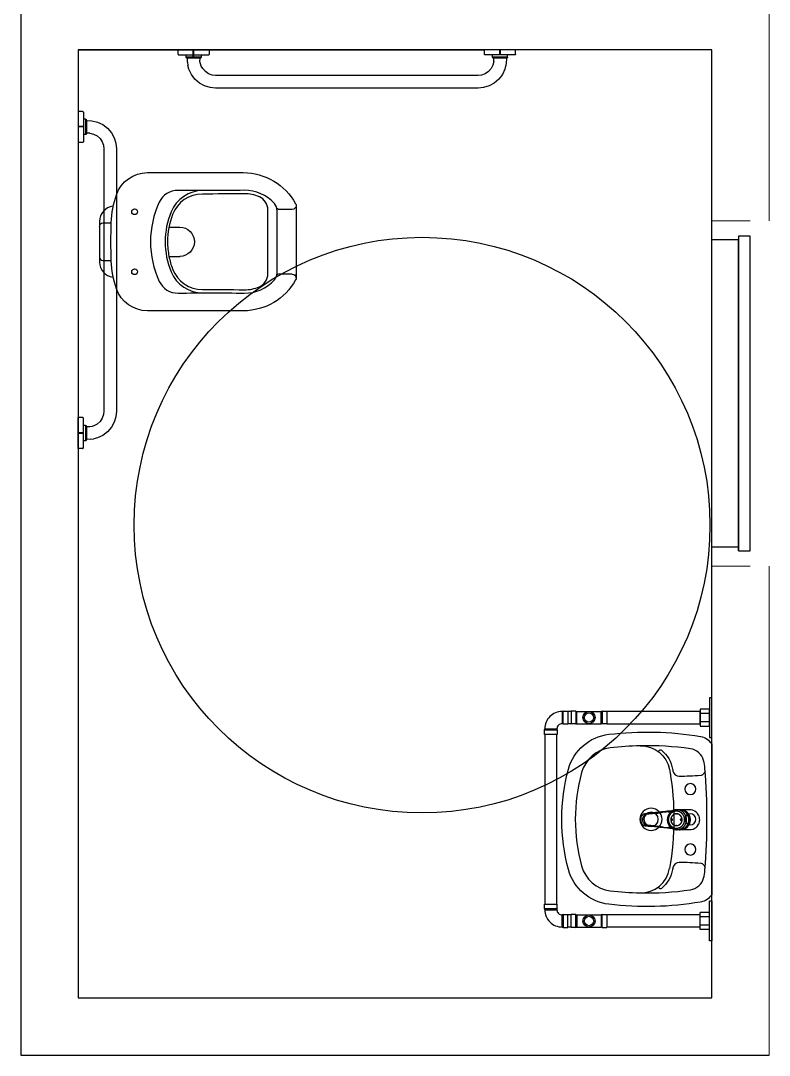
# Model space of a CAD drawing. Header units: inches. Extents: x -55 to 600, y -103 to 167.
# Drawn here: x 295.136 to 297.086, y 10.981 to 13.678 of the extents above; entities that cross this region are included whole.
import ezdxf

# ---------------------------------------------------------------- set-up
doc = ezdxf.new("R2010")
doc.units = ezdxf.units.IN
doc.header["$MEASUREMENT"] = 0
doc.linetypes.add('CONTINU', pattern=[0])
doc.layers.add('01', color=7, linetype='Continuous')

msp = doc.modelspace()

# ---------------------------------------------------------------- linework, layer by layer
for p, q in [((295.1356, 16.2214), (295.1356, 10.9814)), ((295.2856, 13.6014), (295.2856, 13.3514)), ((295.2856, 13.6014), (295.2856, 11.1314)), ((295.1356, 10.9814), (297.0856, 10.9814))]:
    msp.add_line(p, q)
at = {"color": 0}
for p, q in [((296.5484, 11.878), (296.5459, 11.8773)), ((296.5459, 11.8773), (296.5459, 11.8456)), ((296.5484, 11.8449), (296.5484, 11.878)), ((296.5484, 11.878), (296.5604, 11.878)), ((296.5604, 11.878), (296.5604, 11.8449)), ((296.5694, 11.8773), (296.5604, 11.8773)), ((296.5694, 11.878), (296.5694, 11.8449)), ((296.5814, 11.878), (296.5694, 11.878)), ((296.5814, 11.878), (296.584, 11.8773)), ((296.5814, 11.878), (296.5814, 11.8449)), ((296.584, 11.8773), (296.6479, 11.8773)), ((296.584, 11.8455), (296.584, 11.8773)), ((296.6504, 11.878), (296.6479, 11.8773)), ((296.6479, 11.8455), (296.6479, 11.8773)), ((296.6504, 11.878), (296.6504, 11.8449)), ((296.9296, 11.8724), (296.9056, 11.8724)), ((296.5484, 11.8449), (296.5459, 11.8456)), ((296.5484, 11.8449), (296.5604, 11.8449)), ((296.5694, 11.8456), (296.5604, 11.8456)), ((296.5814, 11.8449), (296.5694, 11.8449)), ((296.5814, 11.8449), (296.584, 11.8455)), ((296.584, 11.8455), (296.6479, 11.8455)), ((296.6504, 11.8449), (296.6479, 11.8455)), ((296.9296, 11.8505), (296.9056, 11.8505)), ((296.4999, 11.8294), (296.5006, 11.832)), ((296.5006, 11.832), (296.5323, 11.832)), ((296.533, 11.8294), (296.5323, 11.832)), ((296.9356, 11.3829), (296.9296, 11.3829)), ((296.9296, 11.2799), (296.9296, 11.3829)), ((296.4999, 11.3754), (296.533, 11.3754)), ((296.4999, 11.3634), (296.4999, 11.3754)), ((296.533, 11.3634), (296.4999, 11.3634)), ((296.4999, 11.3634), (296.5006, 11.3609)), ((296.5006, 11.3609), (296.5323, 11.3609)), ((296.533, 11.3634), (296.5323, 11.3609)), ((296.533, 11.3634), (296.533, 11.3754)), ((296.9296, 11.3533), (296.9056, 11.3533)), ((296.9056, 11.3095), (296.9056, 11.3533)), ((296.5484, 11.348), (296.5459, 11.3473)), ((296.5459, 11.3155), (296.5459, 11.3473)), ((296.5484, 11.348), (296.5484, 11.3149)), ((296.5484, 11.348), (296.5604, 11.348)), ((296.5604, 11.3149), (296.5604, 11.348)), ((296.5694, 11.3473), (296.5604, 11.3473)), ((296.5814, 11.348), (296.5694, 11.348)), ((296.5694, 11.3149), (296.5694, 11.348)), ((296.5814, 11.3149), (296.5814, 11.348)), ((296.5814, 11.348), (296.584, 11.3473)), ((296.584, 11.3473), (296.584, 11.3155)), ((296.584, 11.3473), (296.6479, 11.3473)), ((296.6504, 11.348), (296.6479, 11.3473)), ((296.6479, 11.3473), (296.6479, 11.3155)), ((296.6504, 11.348), (296.6624, 11.348)), ((296.6504, 11.3149), (296.6504, 11.348)), ((296.6624, 11.348), (296.6624, 11.3149)), ((296.9056, 11.3473), (296.6624, 11.3473)), ((296.9296, 11.3424), (296.9056, 11.3424)), ((296.5484, 11.3149), (296.5459, 11.3155)), ((296.5484, 11.3149), (296.5604, 11.3149)), ((296.5694, 11.3155), (296.5604, 11.3155)), ((296.5814, 11.3149), (296.5694, 11.3149)), ((296.5814, 11.3149), (296.584, 11.3155)), ((296.584, 11.3155), (296.6479, 11.3155)), ((296.6504, 11.3149), (296.6479, 11.3155)), ((296.6504, 11.3149), (296.6624, 11.3149)), ((296.9056, 11.3155), (296.6624, 11.3155)), ((296.9296, 11.3205), (296.9056, 11.3205)), ((296.9296, 11.3095), (296.9056, 11.3095)), ((296.9356, 11.2799), (296.9296, 11.2799))]:
    msp.add_line(p, q, dxfattribs=at)
at = {"ltscale": 3}
msp.add_line((296.9356, 11.3829), (296.9356, 11.2799), dxfattribs=at)
at = {"linetype": 'CONTINU'}
for points in [[(295.2856, 13.6014), (296.3433, 13.6014)], [(295.5457, 13.5903), (295.5457, 13.6014)], [(295.5457, 13.5903), (295.546, 13.5892)], [(295.546, 13.5892), (295.5467, 13.5885)], [(295.5467, 13.5885), (295.5478, 13.5882)], [(295.5848, 13.5824), (295.5848, 13.6014)], [(295.5848, 13.5984), (295.5863, 13.5984)], [(295.5863, 13.5824), (295.5863, 13.6014)], [(295.6249, 13.5882), (295.6259, 13.5885)], [(295.6259, 13.5885), (295.6267, 13.5892)], [(295.6267, 13.5892), (295.627, 13.5903)], [(295.627, 13.5903), (295.627, 13.6014)], [(296.4246, 13.6014), (296.3433, 13.6014)], [(296.3433, 13.5903), (296.3433, 13.6014)], [(296.3436, 13.5892), (296.3433, 13.5903)], [(296.3444, 13.5885), (296.3436, 13.5892)], [(296.3454, 13.5882), (296.3444, 13.5885)], [(296.384, 13.5882), (296.384, 13.6014)], [(296.3855, 13.5984), (296.384, 13.5984)], [(296.3855, 13.5882), (296.3855, 13.6014)], [(296.4236, 13.5885), (296.4225, 13.5882)], [(296.4243, 13.5892), (296.4236, 13.5885)], [(296.4246, 13.5903), (296.4243, 13.5892)], [(296.4246, 13.5903), (296.4246, 13.6014)], [(295.5478, 13.5882), (295.5848, 13.5882)], [(295.5663, 13.5824), (295.5663, 13.5882)], [(295.6061, 13.5824), (295.5663, 13.5824)], [(295.5666, 13.5813), (295.5663, 13.5824)], [(295.5673, 13.5806), (295.5666, 13.5813)], [(295.5683, 13.5803), (295.5673, 13.5806)], [(295.6041, 13.5803), (295.5683, 13.5803)], [(295.57, 13.5695), (295.5697, 13.5803)], [(295.5863, 13.5882), (295.6249, 13.5882)], [(295.6026, 13.5711), (295.6027, 13.5803)], [(295.6051, 13.5806), (295.6041, 13.5803)], [(295.6058, 13.5813), (295.6051, 13.5806)], [(295.6061, 13.5824), (295.6058, 13.5813)], [(295.6061, 13.5824), (295.6061, 13.5882)], [(296.384, 13.5882), (296.3454, 13.5882)], [(296.3654, 13.5617), (296.3607, 13.5526)], [(296.3642, 13.5824), (296.3642, 13.5882)], [(296.404, 13.5824), (296.3642, 13.5824)], [(296.3645, 13.5813), (296.3642, 13.5824)], [(296.3652, 13.5806), (296.3645, 13.5813)], [(296.3662, 13.5803), (296.3652, 13.5806)], [(296.3677, 13.5711), (296.3654, 13.5617)], [(296.402, 13.5803), (296.3662, 13.5803)], [(296.3677, 13.5711), (296.3676, 13.5803)], [(296.4225, 13.5882), (296.3855, 13.5882)], [(296.4001, 13.5658), (296.3967, 13.5513)], [(296.4006, 13.5803), (296.4001, 13.5658)], [(296.403, 13.5806), (296.402, 13.5803)], [(296.4037, 13.5813), (296.403, 13.5806)], [(296.404, 13.5824), (296.4037, 13.5813)], [(296.404, 13.5824), (296.404, 13.5882)], [(295.5736, 13.5513), (295.5713, 13.561)], [(295.5801, 13.5375), (295.5736, 13.5513)], [(295.5896, 13.5251), (295.5801, 13.5375)], [(295.6166, 13.5448), (295.6096, 13.5526)], [(295.6251, 13.5392), (295.6166, 13.5448)], [(295.6341, 13.5359), (295.6251, 13.5392)], [(295.6433, 13.5349), (295.6341, 13.5359)], [(296.327, 13.5349), (295.6433, 13.5349)], [(296.3362, 13.5359), (296.327, 13.5349)], [(296.3452, 13.5392), (296.3362, 13.5359)], [(296.3537, 13.5448), (296.3452, 13.5392)], [(296.3607, 13.5526), (296.3537, 13.5448)], [(296.3902, 13.5375), (296.3807, 13.5251)], [(296.3967, 13.5513), (296.3902, 13.5375)], [(295.6013, 13.515), (295.5896, 13.5251)], [(295.6147, 13.5077), (295.6013, 13.515)], [(295.6289, 13.5033), (295.6147, 13.5077)], [(296.3556, 13.5077), (296.3414, 13.5033)], [(296.3689, 13.515), (296.3556, 13.5077)], [(296.3807, 13.5251), (296.3689, 13.515)], [(295.6433, 13.5019), (295.6289, 13.5033)], [(296.327, 13.5019), (295.6433, 13.5019)], [(296.3414, 13.5033), (296.327, 13.5019)], [(295.2856, 13.4413), (295.2856, 13.3601)], [(295.2967, 13.4413), (295.2856, 13.4413)], [(295.2967, 13.4413), (295.2978, 13.4411)], [(295.2978, 13.4411), (295.2985, 13.4403)], [(295.2985, 13.4403), (295.2988, 13.4393)], [(295.2988, 13.4393), (295.2988, 13.4022)], [(295.2988, 13.4022), (295.2856, 13.4022)], [(295.2988, 13.4007), (295.2856, 13.4007)], [(295.2886, 13.4022), (295.2886, 13.4007)], [(295.3046, 13.4208), (295.2988, 13.4208)], [(295.2988, 13.4007), (295.2988, 13.3621)], [(295.3046, 13.4208), (295.3046, 13.381)], [(295.3046, 13.4208), (295.3057, 13.4205)], [(295.3057, 13.4205), (295.3064, 13.4198)], [(295.3064, 13.4198), (295.3067, 13.4187)], [(295.3067, 13.4187), (295.3067, 13.383)], [(295.3067, 13.4174), (295.3212, 13.4169)], [(295.3212, 13.4169), (295.3357, 13.4134)], [(295.3357, 13.4134), (295.3495, 13.4069)], [(295.3495, 13.4069), (295.3619, 13.3975)], [(295.3046, 13.381), (295.2988, 13.381)], [(295.3057, 13.3812), (295.3046, 13.381)], [(295.3064, 13.382), (295.3057, 13.3812)], [(295.3067, 13.383), (295.3064, 13.382)], [(295.3159, 13.3844), (295.3067, 13.3844)], [(295.3159, 13.3844), (295.3253, 13.3822)], [(295.3253, 13.3822), (295.3344, 13.3774)], [(295.3344, 13.3774), (295.3422, 13.3705)], [(295.3619, 13.3975), (295.372, 13.3857)], [(295.372, 13.3857), (295.3793, 13.3724)], [(295.2967, 13.3601), (295.2856, 13.3601)], [(295.2978, 13.3604), (295.2967, 13.3601)], [(295.2985, 13.3611), (295.2978, 13.3604)], [(295.2988, 13.3621), (295.2985, 13.3611)], [(295.3422, 13.3705), (295.3478, 13.362)], [(295.3478, 13.362), (295.3511, 13.3529)], [(295.3511, 13.3529), (295.3521, 13.3437)], [(295.3793, 13.3724), (295.3837, 13.3582)], [(295.3837, 13.3582), (295.3851, 13.3437)], [(295.3521, 13.3437), (295.3521, 12.6601)], [(295.3851, 13.3437), (295.3851, 12.6601)], [(295.3511, 12.6509), (295.3478, 12.6418)], [(295.3521, 12.6601), (295.3511, 12.6509)], [(295.3837, 12.6456), (295.3793, 12.6315)], [(295.3851, 12.6601), (295.3837, 12.6456)], [(295.2856, 12.5625), (295.2856, 12.6437)], [(295.2967, 12.6437), (295.2856, 12.6437)], [(295.2978, 12.6434), (295.2967, 12.6437)], [(295.2985, 12.6427), (295.2978, 12.6434)], [(295.2988, 12.6417), (295.2985, 12.6427)], [(295.2988, 12.6031), (295.2988, 12.6417)], [(295.3046, 12.6229), (295.2988, 12.6229)], [(295.3046, 12.6229), (295.3046, 12.5831)], [(295.3046, 12.6229), (295.3057, 12.6226)], [(295.3057, 12.6226), (295.3064, 12.6219)], [(295.3064, 12.6219), (295.3067, 12.6208)], [(295.3067, 12.6208), (295.3067, 12.5851)], [(295.3159, 12.6194), (295.3067, 12.6194)], [(295.3422, 12.6334), (295.3344, 12.6264)], [(295.3478, 12.6418), (295.3422, 12.6334)], [(295.372, 12.6181), (295.3619, 12.6063)], [(295.3793, 12.6315), (295.372, 12.6181)], [(295.2988, 12.6031), (295.2856, 12.6031)], [(295.2988, 12.6016), (295.2856, 12.6016)], [(295.2886, 12.6016), (295.2886, 12.6031)], [(295.2988, 12.5645), (295.2988, 12.6016)], [(295.3495, 12.5969), (295.3357, 12.5904)], [(295.3619, 12.6063), (295.3495, 12.5969)], [(295.2985, 12.5635), (295.2988, 12.5645)], [(295.3046, 12.5831), (295.2988, 12.5831)], [(295.3057, 12.5833), (295.3046, 12.5831)], [(295.3064, 12.5841), (295.3057, 12.5833)], [(295.3067, 12.5851), (295.3064, 12.5841)], [(295.3175, 12.5868), (295.3067, 12.5864)], [(295.3357, 12.5904), (295.326, 12.5881)], [(295.2967, 12.5625), (295.2856, 12.5625)], [(295.2967, 12.5625), (295.2978, 12.5628)], [(295.2978, 12.5628), (295.2985, 12.5635)], [(296.8511, 11.6213), (296.8449, 11.6213)], [(296.8471, 11.5695), (296.876, 11.5695), (296.8814, 11.5696), (296.8819, 11.5697), (296.8867, 11.5708), (296.8871, 11.571), (296.8913, 11.573), (296.8915, 11.5731), (296.8948, 11.5754), (296.8958, 11.5762), (296.8976, 11.5781), (296.8993, 11.5802), (296.8997, 11.5808), (296.9014, 11.5837), (296.9019, 11.5848), (296.9026, 11.5865), (296.9035, 11.5894), (296.9036, 11.5899), (296.904, 11.5924), (296.9042, 11.5954), (296.904, 11.5983), (296.9036, 11.6008), (296.9035, 11.6013), (296.9026, 11.6042), (296.9019, 11.6059), (296.9014, 11.6071), (296.8997, 11.6099), (296.8993, 11.6105), (296.8976, 11.6127), (296.8958, 11.6145), (296.8948, 11.6153), (296.8915, 11.6177), (296.8913, 11.6178), (296.8871, 11.6198), (296.8867, 11.6199), (296.8819, 11.621), (296.8814, 11.6211), (296.876, 11.6212), (296.8471, 11.6212)], [(296.8536, 11.5696), (296.8534, 11.5696), (296.8539, 11.5695), (296.8555, 11.5694), (296.857, 11.5695), (296.8584, 11.5696), (296.859, 11.5696), (296.8601, 11.5698), (296.8616, 11.5701), (296.8628, 11.5705), (296.8631, 11.5706), (296.8638, 11.5708), (296.8644, 11.5711), (296.8658, 11.5717), (296.8668, 11.5722), (296.867, 11.5723), (296.8681, 11.573), (296.8683, 11.5731), (296.8691, 11.5737), (296.8705, 11.5747), (296.8712, 11.5753), (296.8722, 11.5762), (296.873, 11.5771), (296.8737, 11.5779), (296.8746, 11.579), (296.8755, 11.5802), (296.8759, 11.5809), (296.8764, 11.5817), (296.8771, 11.5829), (296.8779, 11.5848), (296.878, 11.585), (296.8783, 11.5859), (296.8787, 11.587), (296.8793, 11.5891), (296.8795, 11.5899), (296.8796, 11.5905), (296.8797, 11.5912), (296.8799, 11.5933), (296.88, 11.5954), (296.8799, 11.5975), (296.8797, 11.5996), (296.8796, 11.6002), (296.8795, 11.6008), (296.8793, 11.6017), (296.8787, 11.6037), (296.8783, 11.6048), (296.878, 11.6058), (296.8779, 11.6059), (296.8771, 11.6078), (296.8764, 11.6091), (296.8759, 11.6098), (296.8755, 11.6105), (296.8746, 11.6118), (296.8737, 11.6128), (296.873, 11.6136), (296.8722, 11.6145), (296.8712, 11.6154), (296.8705, 11.616), (296.8691, 11.6171), (296.8683, 11.6177), (296.8681, 11.6178), (296.867, 11.6184), (296.8668, 11.6185), (296.8658, 11.6191), (296.8644, 11.6197), (296.8638, 11.6199), (296.8631, 11.6202), (296.8628, 11.6203), (296.8616, 11.6206), (296.8601, 11.6209), (296.859, 11.6211), (296.8584, 11.6212), (296.857, 11.6213), (296.8555, 11.6213), (296.8539, 11.6212), (296.8536, 11.6212), (296.8536, 11.6212)], [(296.7514, 11.6017), (296.7512, 11.6007), (296.751, 11.5999), (296.751, 11.599), (296.7509, 11.5982), (296.7509, 11.5973), (296.7509, 11.5963), (296.7509, 11.5954), (296.7509, 11.5944), (296.7509, 11.5935), (296.7509, 11.5925), (296.751, 11.5917), (296.751, 11.5908), (296.7512, 11.59), (296.7514, 11.5891), (296.7516, 11.5882), (296.7518, 11.5876), (296.7519, 11.5874), (296.7522, 11.5867), (296.7523, 11.5866), (296.7527, 11.5858), (296.7532, 11.5851), (296.7535, 11.5846), (296.7537, 11.5844), (296.754, 11.584), (296.7543, 11.5837), (296.7549, 11.5831), (296.7556, 11.5825), (296.756, 11.5822), (296.7562, 11.5821), (296.7564, 11.5819), (296.7569, 11.5816), (296.7576, 11.5812), (296.7583, 11.5808), (296.7591, 11.5805)], [(296.751, 11.5991), (296.751, 11.5988), (296.7509, 11.5982), (296.7509, 11.5976), (296.7509, 11.5969), (296.7509, 11.5962), (296.7509, 11.5954), (296.7509, 11.5939), (296.7509, 11.5931), (296.7509, 11.5925), (296.751, 11.5921), (296.751, 11.5916)], [(296.7511, 11.5999), (296.7511, 11.6002), (296.7511, 11.6005), (296.7512, 11.6008), (296.7514, 11.6017), (296.7516, 11.6025), (296.7518, 11.6031), (296.7519, 11.6034), (296.7522, 11.604), (296.7523, 11.6042), (296.7527, 11.605), (296.7532, 11.6057), (296.7535, 11.6061), (296.7537, 11.6064), (296.754, 11.6067), (296.7543, 11.607), (296.7549, 11.6076), (296.7556, 11.6082), (296.756, 11.6085), (296.7562, 11.6087), (296.7564, 11.6088), (296.7569, 11.6091), (296.7576, 11.6095), (296.7583, 11.6099), (296.7591, 11.6103)], [(296.757, 11.589), (296.7568, 11.5895), (296.7568, 11.5898), (296.7567, 11.5901), (296.7566, 11.5906), (296.7565, 11.5911), (296.7565, 11.5916), (296.7565, 11.5919), (296.7564, 11.5924), (296.7564, 11.5928), (296.7564, 11.5931), (296.7564, 11.5935), (296.7565, 11.5946), (296.7565, 11.5954), (296.7565, 11.5957), (296.7564, 11.5967), (296.7564, 11.5973), (296.7564, 11.5976), (296.7564, 11.5979), (296.7564, 11.5984), (296.7565, 11.5988), (296.7565, 11.5991), (296.7565, 11.5996), (296.7566, 11.6002), (296.7567, 11.6007), (296.7568, 11.6009), (296.7568, 11.6012), (296.757, 11.6017)], [(296.7636, 11.6089), (296.7631, 11.6087), (296.7627, 11.6085), (296.7623, 11.6083), (296.7619, 11.6081), (296.7618, 11.608), (296.7614, 11.6077), (296.7609, 11.6074), (296.7605, 11.607), (296.76, 11.6066), (296.7598, 11.6064), (296.7597, 11.6062), (296.7593, 11.6058), (296.7592, 11.6057), (296.759, 11.6054), (296.7587, 11.605), (296.7584, 11.6046), (296.7581, 11.6042), (296.7579, 11.6037), (296.7576, 11.6032)], [(296.7599, 11.6106), (296.7607, 11.6108), (296.7616, 11.611), (296.7624, 11.6112), (296.7632, 11.6113), (296.765, 11.6114), (296.7668, 11.6116), (296.7686, 11.6118), (296.7704, 11.6119), (296.7728, 11.6122)], [(296.7863, 11.6118), (296.7825, 11.6114), (296.7803, 11.6111), (296.7786, 11.6109), (296.7766, 11.6107), (296.7747, 11.6105), (296.7727, 11.6103), (296.7708, 11.6101), (296.7688, 11.6099), (296.7669, 11.6097), (296.7662, 11.6096), (296.7656, 11.6095), (296.7651, 11.6094), (296.7646, 11.6092)], [(296.8264, 11.618), (296.825, 11.6178), (296.8237, 11.6176), (296.823, 11.6176), (296.8215, 11.6174), (296.82, 11.6172), (296.8156, 11.6167), (296.8111, 11.6162), (296.8066, 11.6157), (296.8044, 11.6155), (296.8021, 11.6152), (296.7999, 11.6149), (296.7977, 11.6147), (296.7932, 11.6142), (296.7894, 11.6138), (296.787, 11.6135), (296.7847, 11.6133), (296.7823, 11.6131), (296.78, 11.6128)], [(296.822, 11.6159), (296.8213, 11.6158), (296.8206, 11.6158), (296.8172, 11.6154), (296.8137, 11.615), (296.8072, 11.6143), (296.8035, 11.6138)], [(296.8226, 11.6159), (296.8235, 11.6159), (296.8243, 11.6159), (296.8244, 11.6159), (296.825, 11.6159), (296.8256, 11.616), (296.8261, 11.616), (296.8305, 11.6165)], [(296.8246, 11.6104), (296.8246, 11.6105)], [(296.8272, 11.6136), (296.8271, 11.6137)], [(296.8445, 11.6107), (296.8445, 11.6106), (296.8437, 11.6106), (296.8416, 11.6105), (296.8408, 11.6103), (296.8396, 11.61), (296.8381, 11.6095), (296.8378, 11.6093), (296.836, 11.6084), (296.8355, 11.6081), (296.8344, 11.6072), (296.8333, 11.6062), (296.833, 11.6059), (296.8318, 11.6044), (296.8315, 11.6038), (296.8308, 11.6027), (296.8301, 11.6012), (296.83, 11.601), (296.8294, 11.5991), (296.8293, 11.5983), (296.8291, 11.5973), (296.829, 11.5954), (296.8291, 11.5932), (296.8293, 11.5924), (296.8296, 11.5912), (296.8301, 11.5895), (296.8302, 11.5892), (296.8311, 11.5874), (296.8315, 11.5869), (296.8323, 11.5858), (296.8333, 11.5846), (296.8336, 11.5843), (296.835, 11.583), (296.8355, 11.5827), (296.8366, 11.582), (296.8381, 11.5813), (296.8383, 11.5812), (296.8401, 11.5806), (296.8408, 11.5804), (296.8418, 11.5802), (296.8437, 11.5801)], [(296.832, 11.5938), (296.8322, 11.5938), (296.8324, 11.5939), (296.8326, 11.5939), (296.8327, 11.594), (296.8329, 11.5941), (296.8331, 11.5942), (296.8332, 11.5944), (296.8333, 11.5946), (296.8334, 11.5948), (296.8334, 11.5949), (296.8335, 11.5951), (296.8335, 11.5954), (296.8335, 11.5956), (296.8334, 11.5959), (296.8334, 11.596), (296.8333, 11.5961), (296.8332, 11.5963), (296.8331, 11.5965), (296.8329, 11.5967), (296.8327, 11.5968), (296.8326, 11.5968), (296.8324, 11.5969), (296.8322, 11.5969), (296.832, 11.597), (296.8317, 11.5969), (296.8315, 11.5969), (296.8314, 11.5968), (296.8313, 11.5968), (296.8311, 11.5967), (296.8309, 11.5965), (296.8307, 11.5963), (296.8306, 11.5961), (296.8305, 11.596), (296.8305, 11.5959), (296.8305, 11.5956), (296.8304, 11.5954), (296.8305, 11.5951), (296.8305, 11.5949), (296.8305, 11.5948), (296.8306, 11.5946), (296.8307, 11.5944), (296.8309, 11.5942), (296.8311, 11.5941), (296.8313, 11.594)], [(296.8314, 11.5939), (296.8315, 11.5939), (296.8317, 11.5938)], [(296.8437, 11.5801), (296.8457, 11.5803), (296.8465, 11.5804), (296.8477, 11.5807), (296.8493, 11.5813), (296.8496, 11.5814), (296.8513, 11.5823), (296.8518, 11.5827), (296.8529, 11.5835), (296.854, 11.5846), (296.8543, 11.5849), (296.8555, 11.5864), (296.8559, 11.5869), (296.8565, 11.588), (296.8572, 11.5895), (296.8573, 11.5898), (296.8579, 11.5916), (296.8581, 11.5924), (296.8582, 11.5935), (296.8583, 11.5954), (296.8582, 11.5975), (296.8581, 11.5983), (296.8578, 11.5996), (296.8572, 11.6012), (296.8571, 11.6015), (296.8562, 11.6033), (296.8559, 11.6038), (296.8551, 11.605), (296.854, 11.6062), (296.8538, 11.6064), (296.8523, 11.6077), (296.8518, 11.6081), (296.8507, 11.6087), (296.8493, 11.6095), (296.849, 11.6096), (296.8473, 11.6102), (296.8465, 11.6103), (296.8455, 11.6105), (296.8437, 11.6106)], [(296.8539, 11.5948), (296.854, 11.5946), (296.8541, 11.5944), (296.8543, 11.5942), (296.8545, 11.5941), (296.8547, 11.594), (296.8548, 11.5939), (296.8549, 11.5939), (296.8551, 11.5938), (296.8554, 11.5938), (296.8556, 11.5938), (296.8558, 11.5939), (296.856, 11.5939), (296.8561, 11.594), (296.8563, 11.5941), (296.8564, 11.5942), (296.8566, 11.5944), (296.8567, 11.5946), (296.8568, 11.5948), (296.8568, 11.5949), (296.8569, 11.5951), (296.8569, 11.5954), (296.8569, 11.5956), (296.8568, 11.5959), (296.8568, 11.596), (296.8567, 11.5961), (296.8566, 11.5963), (296.8564, 11.5965), (296.8563, 11.5967), (296.8561, 11.5968), (296.856, 11.5968), (296.8558, 11.5969), (296.8556, 11.5969), (296.8554, 11.597), (296.8551, 11.5969), (296.8549, 11.5969), (296.8548, 11.5968), (296.8547, 11.5968), (296.8545, 11.5967), (296.8543, 11.5965), (296.8541, 11.5963), (296.854, 11.5961), (296.8539, 11.596), (296.8539, 11.5959), (296.8538, 11.5956), (296.8538, 11.5954), (296.8538, 11.5951), (296.8539, 11.5949)], [(296.8682, 11.6143), (296.8683, 11.6143), (296.8686, 11.614), (296.8709, 11.6119), (296.8709, 11.6119), (296.8728, 11.6097), (296.8732, 11.6091), (296.8737, 11.6083), (296.8743, 11.6074), (296.8751, 11.606), (296.8755, 11.6051), (296.8758, 11.6043), (296.8764, 11.6027), (296.8764, 11.6026), (296.877, 11.6003), (296.8771, 11.5999), (296.8772, 11.599), (296.8774, 11.5979), (296.8775, 11.5954), (296.8774, 11.5929), (296.8772, 11.5917), (296.8771, 11.5908), (296.877, 11.5904), (296.8764, 11.5882), (296.8764, 11.588), (296.8758, 11.5864), (296.8755, 11.5857), (296.8751, 11.5848), (296.8743, 11.5833), (296.8737, 11.5824), (296.8732, 11.5816), (296.8728, 11.581), (296.8709, 11.5789), (296.8709, 11.5788), (296.8686, 11.5767), (296.8683, 11.5765), (296.8682, 11.5764)], [(296.7511, 11.5909), (296.7511, 11.5906), (296.7511, 11.5903), (296.7512, 11.59), (296.7514, 11.5891)], [(296.7576, 11.5875), (296.7579, 11.587), (296.7581, 11.5865), (296.7584, 11.5861), (296.7587, 11.5857), (296.759, 11.5853), (296.7592, 11.5851), (296.7593, 11.5849), (296.7597, 11.5845), (296.7598, 11.5844), (296.76, 11.5841), (296.7605, 11.5837), (296.7609, 11.5834), (296.7614, 11.583), (296.7618, 11.5827), (296.7619, 11.5827), (296.7623, 11.5824), (296.7627, 11.5822), (296.7631, 11.582), (296.7636, 11.5818)], [(296.7599, 11.5802), (296.7607, 11.5799), (296.7616, 11.5797), (296.7624, 11.5795), (296.7632, 11.5795), (296.765, 11.5793), (296.7668, 11.5791), (296.7686, 11.579), (296.7704, 11.5788), (296.7728, 11.5786), (296.7752, 11.5784)], [(296.7844, 11.5792), (296.7803, 11.5796), (296.7786, 11.5798), (296.7766, 11.58), (296.7747, 11.5803), (296.7727, 11.5805), (296.7708, 11.5807), (296.7688, 11.5809), (296.7669, 11.581), (296.7662, 11.5811), (296.7656, 11.5812), (296.7651, 11.5813), (296.7646, 11.5815)], [(296.8264, 11.5728), (296.825, 11.5729), (296.8237, 11.5731), (296.823, 11.5732), (296.8215, 11.5733), (296.82, 11.5735), (296.8156, 11.574), (296.8111, 11.5745), (296.8066, 11.575), (296.8044, 11.5753), (296.8021, 11.5755), (296.7999, 11.5758), (296.7977, 11.576), (296.7932, 11.5766), (296.7894, 11.577), (296.787, 11.5772), (296.7847, 11.5774), (296.7823, 11.5777), (296.78, 11.5779)], [(296.8035, 11.5769), (296.8072, 11.5765), (296.8103, 11.5761), (296.8172, 11.5753), (296.8206, 11.5749), (296.8213, 11.5749), (296.822, 11.5749)], [(296.8305, 11.5742), (296.8261, 11.5748), (296.8256, 11.5748), (296.825, 11.5748), (296.8244, 11.5748), (296.8238, 11.5748), (296.8232, 11.5749), (296.8226, 11.5749)], [(296.8437, 11.5801), (296.8445, 11.5801), (296.8445, 11.58)], [(296.8511, 11.5694), (296.8449, 11.5694)]]:
    msp.add_lwpolyline(points, dxfattribs=at)
at = {"linetype": 'Continuous'}
for points in [[(295.57, 13.5695), (295.5713, 13.561)], [(295.6035, 13.5653), (295.6026, 13.5711)], [(295.6059, 13.5591), (295.6035, 13.5653)], [(295.6096, 13.5526), (295.6059, 13.5591)], [(295.3217, 12.6203), (295.3159, 12.6194)], [(295.3279, 12.6227), (295.3217, 12.6203)], [(295.3344, 12.6264), (295.3279, 12.6227)], [(295.3175, 12.5868), (295.326, 12.5881)]]:
    msp.add_lwpolyline(points, dxfattribs=at)
at = {"color": 0}
for points in [[(296.9356, 11.9129), (296.9296, 11.9129), (296.9296, 11.8099), (296.9356, 11.8099)], [(296.9056, 11.8395), (296.9296, 11.8395), (296.9296, 11.8833), (296.9056, 11.8833)]]:
    msp.add_lwpolyline(points, close=True, dxfattribs=at)
at = {"ltscale": 3}
for points in [[(296.6504, 11.878), (296.6624, 11.878), (296.6624, 11.8449), (296.6504, 11.8449)], [(296.6624, 11.8455), (296.9056, 11.8455), (296.9056, 11.8773), (296.6624, 11.8773)], [(296.5006, 11.3754), (296.5323, 11.3754), (296.5323, 11.8174), (296.5006, 11.8174)]]:
    msp.add_lwpolyline(points, close=True, dxfattribs=at)
at = {"color": 0}
msp.add_lwpolyline([(296.533, 11.8294), (296.533, 11.8174), (296.4999, 11.8174), (296.4999, 11.8294), (296.533, 11.8294)], dxfattribs=at)
for points in [[(296.9066, 11.3809, -0.072907), (296.6673, 11.3749, -0.3044), (296.5626, 11.4653, -0.067106), (296.5449, 11.5964, -0.067106), (296.5626, 11.7275, -0.3044), (296.6673, 11.8179, -0.072907), (296.9066, 11.812)], [(296.907, 11.812, -0.219089), (296.9356, 11.7924), (296.9356, 11.5964), (296.9356, 11.4005, -0.219089), (296.907, 11.3809)], [(296.749, 11.7881, -0.368026), (296.8256, 11.7258, -0.004431), (296.8277, 11.7141)], [(296.7992, 11.7708, -1.00211), (296.805, 11.7766, -0.174065), (296.8337, 11.7273, -0.001782), (296.8346, 11.7226, 0.366077), (296.8511, 11.7089, 0.016844), (296.9068, 11.7113, 0.414698), (296.9182, 11.7246)], [(296.827, 11.7182, -0.045632), (296.8367, 11.5964, -0.048033), (296.8259, 11.4684)], [(296.749, 11.4047, 0.375471), (296.8259, 11.469)], [(296.9182, 11.4682, 0.414698), (296.9068, 11.4816, 0.016843), (296.8511, 11.4839, 0.366077), (296.8346, 11.4703, -0.001782), (296.8337, 11.4655, -0.174065), (296.805, 11.4162, -1.00211), (296.7992, 11.4221)]]:
    msp.add_lwpolyline(points, format="xyb")
for points in [[(296.9232, 11.5964, 0.019965), (296.9179, 11.7285, 0.043001), (296.9144, 11.7495, 0.302465), (296.8802, 11.7801, 0.041693), (296.749, 11.7881, 0.024671), (296.6713, 11.7825, 0.304374), (296.5966, 11.7181, 0.067046), (296.5803, 11.5964, 0.067046), (296.5966, 11.4748, 0.304374), (296.6713, 11.4103, 0.02467), (296.749, 11.4047, 0.041693), (296.8802, 11.4127, 0.302465), (296.9144, 11.4434, 0.043001), (296.9179, 11.4644, 0.019965)], [(296.8944, 11.6751, 1), (296.8655, 11.6751, 1)], [(296.8066, 11.5964, 1), (296.7487, 11.5964, 1)], [(296.7963, 11.5964, 1), (296.759, 11.5964, 1)], [(296.8944, 11.5964, 1), (296.8655, 11.5964, 1)], [(296.8944, 11.5178, 1), (296.8655, 11.5178, 1)]]:
    msp.add_lwpolyline(points, format="xyb", close=True)
for centre, radius in [((296.6159, 11.8614), 0.0159), ((296.6159, 11.8614), 0.0122), ((296.6159, 11.3314), 0.0159), ((296.6159, 11.3314), 0.0122)]:
    msp.add_circle(centre, radius, dxfattribs=at)
for centre, radius, start, end in [((296.5459, 11.832), 0.0453, 89.998, 180.002), ((296.5459, 11.832), 0.0136, 89.5263, 180), ((296.5459, 11.3609), 0.0453, 179.998, 270.002), ((296.5459, 11.3609), 0.0136, 180, 270.4737)]:
    msp.add_arc(centre, radius, start, end, dxfattribs=at)
at = {"linetype": 'CONTINU'}
for points, degree in [([(296.8449, 11.6213), (296.8392, 11.6213), (296.8337, 11.6196), (296.829, 11.6165), (296.8252, 11.6122), (296.8227, 11.6071)], 5), ([(296.8699, 11.5954), (296.8699, 11.6039), (296.8665, 11.6118), (296.8607, 11.6178), (296.8531, 11.6213), (296.8449, 11.6213)], 5), ([(296.8761, 11.5954), (296.8761, 11.6039), (296.8727, 11.6118), (296.8669, 11.6178), (296.8593, 11.6213), (296.8511, 11.6213)], 5), ([(296.7511, 11.5999), (296.751, 11.5996), (296.751, 11.5994), (296.751, 11.5991)], 3), ([(296.7512, 11.6007), (296.7511, 11.6008), (296.7512, 11.6008), (296.7512, 11.6008)], 3), ([(296.757, 11.6017), (296.7572, 11.6022), (296.7574, 11.6027), (296.7576, 11.6032)], 3), ([(296.7591, 11.6103), (296.7594, 11.6104), (296.7596, 11.6105), (296.7599, 11.6106)], 3), ([(296.7636, 11.6089), (296.7639, 11.609), (296.7642, 11.6091), (296.7646, 11.6092)], 3), ([(296.78, 11.6128), (296.7776, 11.6126), (296.7752, 11.6124), (296.7728, 11.6122)], 3), ([(296.7863, 11.6118), (296.7921, 11.6125), (296.7978, 11.6132), (296.8035, 11.6138)], 3), ([(296.8226, 11.6069), (296.8215, 11.6047), (296.8207, 11.6024), (296.8202, 11.6001), (296.8199, 11.5977), (296.8199, 11.5954)], 5), ([(296.8199, 11.5954), (296.8199, 11.5929), (296.8202, 11.5905), (296.8208, 11.5881), (296.8216, 11.5859), (296.8226, 11.5838)], 5), ([(296.822, 11.6159), (296.8222, 11.6159), (296.8224, 11.6159), (296.8226, 11.6159)], 3), ([(296.8438, 11.6175), (296.8368, 11.6175), (296.8303, 11.6146), (296.8254, 11.6094), (296.8225, 11.6026), (296.8225, 11.5954)], 5), ([(296.8227, 11.6071), (296.8226, 11.6071), (296.8225, 11.6071), (296.8225, 11.6071), (296.8225, 11.607), (296.8226, 11.6069)], 5), ([(296.8225, 11.5954), (296.8225, 11.5881), (296.8254, 11.5813), (296.8303, 11.5762), (296.8368, 11.5732), (296.8438, 11.5732)], 5), ([(296.8346, 11.619), (296.8319, 11.6186), (296.8291, 11.6183), (296.8264, 11.618)], 3), ([(296.829, 11.5952), (296.829, 11.5952), (296.829, 11.5953), (296.829, 11.5953), (296.829, 11.5953), (296.829, 11.5954)], 5), ([(296.829, 11.5954), (296.829, 11.5949), (296.829, 11.5944), (296.829, 11.5939), (296.8291, 11.5935), (296.8292, 11.593)], 5), ([(296.8295, 11.5996), (296.8294, 11.599), (296.8293, 11.5985), (296.8292, 11.598), (296.8291, 11.5975), (296.8291, 11.5969)], 5), ([(296.8291, 11.5936), (296.8291, 11.593), (296.8292, 11.5925), (296.8293, 11.5919), (296.8295, 11.5914), (296.8296, 11.5908)], 5), ([(296.8437, 11.6107), (296.8396, 11.6107), (296.8357, 11.6092), (296.8325, 11.6065), (296.8303, 11.603), (296.8294, 11.5989)], 5), ([(296.842, 11.6105), (296.8424, 11.6106), (296.8428, 11.6106), (296.8433, 11.6107), (296.8437, 11.6107), (296.8441, 11.6107)], 5), ([(296.8585, 11.5954), (296.8585, 11.6004), (296.8565, 11.6051), (296.8531, 11.6087), (296.8486, 11.6107), (296.8437, 11.6107)], 5), ([(296.8437, 11.58), (296.8486, 11.58), (296.8531, 11.5821), (296.8565, 11.5856), (296.8585, 11.5903), (296.8585, 11.5954)], 5), ([(296.8651, 11.5954), (296.8651, 11.6026), (296.8623, 11.6094), (296.8573, 11.6146), (296.8508, 11.6175), (296.8438, 11.6175)], 5), ([(296.8438, 11.5732), (296.8508, 11.5732), (296.8573, 11.5762), (296.8623, 11.5813), (296.8651, 11.5881), (296.8651, 11.5954)], 5), ([(296.8449, 11.5694), (296.8531, 11.5694), (296.8607, 11.5729), (296.8665, 11.5789), (296.8699, 11.5869), (296.8699, 11.5954)], 5), ([(296.8511, 11.5694), (296.8593, 11.5694), (296.8669, 11.5729), (296.8727, 11.5789), (296.8761, 11.5869), (296.8761, 11.5954)], 5), ([(296.8772, 11.5954), (296.8772, 11.5993), (296.8764, 11.6031), (296.8749, 11.6066), (296.8728, 11.6096), (296.8702, 11.6121)], 5), ([(296.8772, 11.5954), (296.8772, 11.5914), (296.8764, 11.5876), (296.8749, 11.5841), (296.8728, 11.5811), (296.8702, 11.5786)], 5), ([(296.8707, 11.5792), (296.8759, 11.5846), (296.8786, 11.592), (296.8784, 11.5998), (296.8754, 11.6066), (296.8707, 11.6115)], 5), ([(296.8714, 11.5803), (296.8758, 11.5855), (296.8781, 11.592), (296.878, 11.5989), (296.8757, 11.6054), (296.8714, 11.6105)], 5), ([(296.8759, 11.6031), (296.8757, 11.6038), (296.8754, 11.6045), (296.8751, 11.6052), (296.8747, 11.6058), (296.8743, 11.6065)], 5), ([(296.7511, 11.5909), (296.751, 11.5911), (296.751, 11.5914), (296.751, 11.5916)], 3), ([(296.7512, 11.59), (296.7512, 11.59), (296.7511, 11.59), (296.7512, 11.59)], 3), ([(296.7576, 11.5875), (296.7574, 11.588), (296.7572, 11.5885), (296.757, 11.589)], 3), ([(296.7591, 11.5805), (296.7594, 11.5804), (296.7596, 11.5803), (296.7599, 11.5802)], 3), ([(296.7646, 11.5815), (296.7642, 11.5816), (296.7639, 11.5817), (296.7636, 11.5818)], 3), ([(296.78, 11.5779), (296.7784, 11.5781), (296.7768, 11.5782), (296.7752, 11.5784)], 3), ([(296.8035, 11.5769), (296.7971, 11.5777), (296.7908, 11.5784), (296.7844, 11.5792)], 3), ([(296.8226, 11.5749), (296.8224, 11.5749), (296.8222, 11.5749), (296.822, 11.5749)], 3), ([(296.8227, 11.5836), (296.8226, 11.5836), (296.8225, 11.5836), (296.8225, 11.5837), (296.8225, 11.5837), (296.8226, 11.5838)], 5), ([(296.8227, 11.5836), (296.8253, 11.5783), (296.8293, 11.574), (296.8341, 11.571), (296.8395, 11.5694), (296.8449, 11.5694)], 5), ([(296.8246, 11.5803), (296.8246, 11.5803), (296.8246, 11.5803), (296.8246, 11.5803)], 3), ([(296.8346, 11.5718), (296.8319, 11.5721), (296.8291, 11.5724), (296.8264, 11.5728)], 3), ([(296.8295, 11.5914), (296.8298, 11.59), (296.8303, 11.5887), (296.831, 11.5875), (296.8317, 11.5863), (296.8326, 11.5853)], 5), ([(296.832, 11.5861), (296.8337, 11.5837), (296.8359, 11.5819), (296.8384, 11.5806), (296.8411, 11.58), (296.8437, 11.58)], 5), ([(296.8441, 11.58), (296.8437, 11.58), (296.8433, 11.58), (296.8429, 11.5801), (296.8425, 11.5801), (296.8421, 11.5802)], 5), ([(296.8759, 11.5876), (296.8757, 11.5869), (296.8754, 11.5862), (296.8751, 11.5856), (296.8747, 11.5849), (296.8743, 11.5843)], 5)]:
    msp.add_open_spline(points, degree=degree, dxfattribs=at)
at = {"layer": '01', "lineweight": 0}
for p, q in [((297.0856, 13.6014), (297.0856, 14.1964)), ((297.0856, 13.7514), (297.0856, 13.1564)), ((295.2856, 11.1314), (295.2856, 13.6014)), ((295.2856, 13.6014), (296.9356, 13.6014)), ((295.2856, 13.6014), (296.9356, 13.6014)), ((296.9356, 13.6014), (296.9356, 13.1564)), ((296.9356, 13.1564), (297.0356, 13.1564)), ((297.0356, 12.2564), (296.9356, 12.2564)), ((296.9356, 12.2564), (296.9356, 11.1314)), ((297.0856, 12.2564), (297.0856, 10.9814)), ((296.9356, 11.1314), (295.2856, 11.1314)), ((297.0856, 10.9814), (295.2856, 10.9814))]:
    msp.add_line(p, q, dxfattribs=at)
at = {"layer": '01'}
for p, q in [((295.853, 13.1955), (295.853, 13.0073)), ((295.843, 13.017), (295.8074, 13.017)), ((295.853, 13.0073), (295.853, 13.017))]:
    msp.add_line(p, q, dxfattribs=at)
for points in [[(296.9356, 11.1314), (296.9356, 13.6014), (295.2856, 13.6014), (295.2856, 11.1314)], [(297.0356, 12.2964), (297.0356, 13.1164), (297.0056, 13.1164), (297.0056, 12.2964)]]:
    msp.add_lwpolyline(points, close=True, dxfattribs=at)
msp.add_lwpolyline([(297.0056, 12.2964), (297.0056, 13.1064), (296.9356, 13.1064), (296.9356, 13.6014), (295.2856, 13.6014), (295.2856, 11.1314), (296.9356, 11.1314), (296.9356, 12.3064), (297.0056, 12.3064)], dxfattribs=at)
for points in [[(295.843, 13.017, -0.407906), (295.853, 13.0073, -0.131537), (295.8518, 13.0022, -0.273863), (295.7154, 12.9215), (295.4657, 12.9215, -0.319419), (295.3851, 12.9788, -0.074713), (295.3715, 13.0515, -0.017899), (295.3715, 13.1514, -0.074713), (295.3851, 13.2241, -0.319419), (295.4657, 13.2815), (295.7154, 13.2815, -0.273863), (295.8518, 13.2007, -0.136488), (295.853, 13.1955, -0.402244), (295.843, 13.1859), (295.8074, 13.1859, -0.337727), (295.8023, 13.1898)], [(295.6099, 13.2348, 0.305538), (295.5273, 13.1796, 0.097448), (295.5119, 13.1015, 0.097448), (295.5273, 13.0233, 0.305538), (295.6099, 12.9681)], [(295.3409, 13.1415, -0.414214), (295.3498, 13.1504), (295.3717, 13.1504)], [(295.3409, 13.0615, 0.414214), (295.3498, 13.0526), (295.3717, 13.0526)]]:
    msp.add_lwpolyline(points, format="xyb", dxfattribs=at)
for points in [[(295.4965, 12.9983, 0.295956), (295.5457, 12.9675, -0.008003), (295.718, 12.9675, 0.219669), (295.7963, 13.0021, 0.1825), (295.8033, 13.0205), (295.8033, 13.1825, 0.1825), (295.7963, 13.2008, 0.21967), (295.718, 13.2355, -0.008003), (295.5457, 13.2354, 0.295956), (295.4965, 13.2046, 0.109342), (295.4737, 13.1015, 0.109342)], [(295.5218, 13.0633, 0.042994), (295.5312, 13.0302, 0.312272), (295.6088, 12.977, -0.00507), (295.7181, 12.9764, 0.107996), (295.7572, 12.9842, 0.297508), (295.7794, 13.0183), (295.7794, 13.1847, 0.297509), (295.7572, 13.2187, 0.107996), (295.7181, 13.2266, -0.00507), (295.6088, 13.2259, 0.312272), (295.5312, 13.1727, 0.091294), (295.5181, 13.1015, 0.048111)], [(295.4248, 13.1797, -1), (295.4399, 13.1797, -1)], [(295.4248, 13.0233, -1), (295.4399, 13.0233, -1)]]:
    msp.add_lwpolyline(points, format="xyb", close=True, dxfattribs=at)
at = {"layer": '01', "ltscale": 0.31}
msp.add_lwpolyline([(295.376, 13.1941, 0.378909), (295.3409, 13.1544), (295.3409, 13.0486, 0.378909), (295.376, 13.0089)], format="xyb", dxfattribs=at)
at = {"layer": '01', "ltscale": 0.157552}
msp.add_lwpolyline([(295.5218, 13.1397), (295.5498, 13.1397, -1), (295.5498, 13.0633)], format="xyb", dxfattribs=at)
at = {"layer": '01', "ltscale": 0.16334}
msp.add_lwpolyline([(295.5218, 13.0633), (295.5508, 13.0633)], dxfattribs=at)
at = {"layer": '01', "color": 252}
msp.add_circle((296.1811, 12.363), 0.75, dxfattribs=at)
at = {"layer": '01'}
msp.add_arc((295.8074, 13.0117), 0.00533, 90, 164.6449, dxfattribs=at)

doc.saveas('drawing.dxf')
